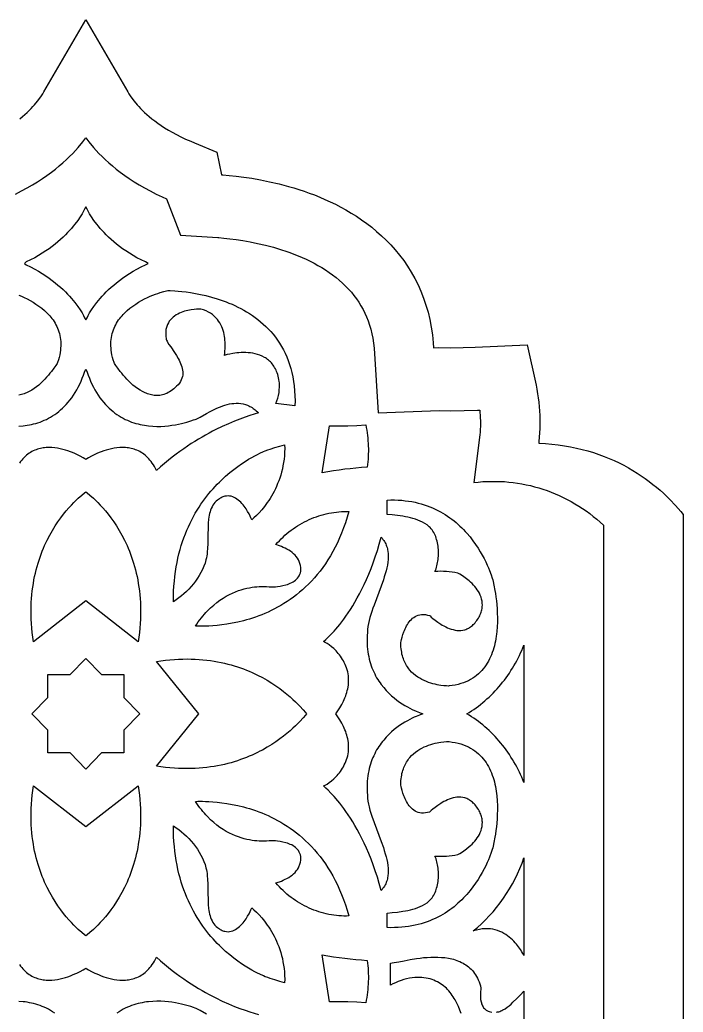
# Model space of a CAD drawing. Extents: x -75 to 75, y -200 to 200.
# Drawn here: x -8.3 to 75, y 75.5 to 200 of the extents above; entities that cross this region are included whole.
import ezdxf

# ---------------------------------------------------------------- set-up
doc = ezdxf.new("R2010")
doc.units = 0
doc.layers.add('LAYER_1', color=18, linetype='CONTINUOUS')
doc.layers.add('LAYER_10', color=140, linetype='CONTINUOUS')

msp = doc.modelspace()

# ---------------------------------------------------------------- linework, layer by layer
at = {"layer": 'LAYER_1'}
for points in [[(-7.71, 169.43), (-7.47, 169.26), (-6.93, 168.99), (-6.42, 168.72), (-5.94, 168.45), (-5.47, 168.16), (-5.03, 167.88), (-4.62, 167.59), (-4.22, 167.3), (-3.85, 167.01), (-3.5, 166.72), (-3.16, 166.43), (-2.85, 166.14), (-2.56, 165.86), (-2.29, 165.58), (-2.03, 165.3), (-1.79, 165.03), (-1.57, 164.77), (-1.37, 164.52), (-1.01, 164.03), (-0.72, 163.6), (-0.48, 163.21), (-0.29, 162.88), (-0.15, 162.62), (0, 162.33), (0.15, 162.62), (0.29, 162.88), (0.48, 163.21), (0.71, 163.6), (1.01, 164.03), (1.37, 164.52), (1.57, 164.77), (1.79, 165.03), (2.03, 165.3), (2.29, 165.58), (2.56, 165.86), (2.85, 166.14), (3.16, 166.43), (3.5, 166.72), (3.85, 167.01), (4.22, 167.3), (4.62, 167.59), (5.03, 167.88), (5.47, 168.16), (5.94, 168.45), (6.42, 168.72), (6.93, 168.99), (7.47, 169.26), (7.84, 169.43), (7.47, 169.61), (6.93, 169.87), (6.42, 170.14), (5.94, 170.42), (5.47, 170.7), (5.03, 170.99), (4.62, 171.27), (4.22, 171.56), (3.85, 171.86), (3.5, 172.15), (3.16, 172.44), (2.85, 172.72), (2.56, 173.01), (2.29, 173.29), (2.03, 173.56), (1.79, 173.83), (1.57, 174.09), (1.37, 174.35), (1.01, 174.83), (0.71, 175.27), (0.48, 175.65), (0.29, 175.98), (0.15, 176.24), (0, 176.53), (-0.15, 176.24), (-0.29, 175.98), (-0.48, 175.65), (-0.72, 175.27), (-1.01, 174.83), (-1.37, 174.35), (-1.57, 174.09), (-1.79, 173.83), (-2.03, 173.56), (-2.29, 173.29), (-2.56, 173.01), (-2.85, 172.72), (-3.16, 172.44), (-3.5, 172.15), (-3.85, 171.86), (-4.22, 171.56), (-4.62, 171.27), (-5.03, 170.99), (-5.47, 170.7), (-5.94, 170.42), (-6.42, 170.14), (-6.93, 169.87), (-7.47, 169.61)], [(23.87, 151.85), (23.99, 152.18), (24.1, 152.52), (24.18, 152.86), (24.25, 153.21), (24.29, 153.56), (24.32, 153.92), (24.31, 154.27), (24.3, 154.44), (24.28, 154.62), (24.24, 154.85), (24.2, 155.07), (24.15, 155.29), (24.09, 155.49), (24.02, 155.69), (23.95, 155.87), (23.88, 156.05), (23.79, 156.22), (23.7, 156.38), (23.61, 156.53), (23.51, 156.68), (23.41, 156.81), (23.3, 156.94), (23.18, 157.06), (23.06, 157.18), (22.94, 157.28), (22.82, 157.38), (22.69, 157.48), (22.56, 157.56), (22.42, 157.64), (22.14, 157.79), (21.86, 157.91), (21.56, 158.01), (21.27, 158.08), (20.97, 158.15), (20.67, 158.19), (20.37, 158.22), (20.07, 158.23), (19.78, 158.24), (19.49, 158.23), (19.22, 158.21), (18.96, 158.19), (18.71, 158.16), (18.47, 158.13), (18.06, 158.05), (17.73, 157.98), (17.51, 157.92), (17.4, 157.88), (17.45, 158.15), (17.47, 158.41), (17.5, 158.74), (17.5, 159.13), (17.49, 159.56), (17.47, 159.79), (17.45, 160.03), (17.41, 160.27), (17.36, 160.51), (17.31, 160.76), (17.24, 161), (17.15, 161.25), (17.06, 161.49), (16.94, 161.73), (16.82, 161.97), (16.67, 162.19), (16.51, 162.41), (16.32, 162.62), (16.12, 162.82), (15.9, 163), (15.65, 163.17), (15.38, 163.33), (15.09, 163.47), (14.77, 163.59), (14.61, 163.64), (14.43, 163.68), (14.35, 163.69), (14.17, 163.69), (13.91, 163.68), (13.59, 163.66), (13.22, 163.61), (12.82, 163.53), (12.61, 163.48), (12.4, 163.42), (12.18, 163.35), (11.97, 163.27), (11.76, 163.18), (11.55, 163.07), (11.34, 162.96), (11.15, 162.83), (10.97, 162.69), (10.79, 162.53), (10.63, 162.36), (10.48, 162.18), (10.36, 161.97), (10.25, 161.75), (10.16, 161.51), (10.12, 161.39), (10.09, 161.26), (10.06, 161.12), (10.04, 160.98), (10.03, 160.84), (10.03, 160.69), (10.03, 160.53), (10.04, 160.37), (10.05, 160.2), (10.07, 160.03), (10.1, 159.93), (10.14, 159.81), (10.2, 159.69), (10.27, 159.55), (10.44, 159.27), (10.65, 158.96), (11.12, 158.26), (11.37, 157.88), (11.6, 157.49), (11.71, 157.29), (11.81, 157.09), (11.9, 156.89), (11.98, 156.68), (12.05, 156.47), (12.1, 156.26), (12.14, 156.05), (12.16, 155.84), (12.17, 155.63), (12.16, 155.42), (12.12, 155.22), (12.06, 155.01), (11.98, 154.8), (11.87, 154.6), (11.74, 154.4), (11.58, 154.2), (11.4, 154.01), (11.23, 153.84), (11.05, 153.69), (10.87, 153.55), (10.7, 153.42), (10.52, 153.31), (10.34, 153.21), (10.17, 153.12), (9.99, 153.05), (9.81, 152.99), (9.64, 152.94), (9.46, 152.9), (9.29, 152.87), (9.11, 152.86), (8.94, 152.85), (8.76, 152.85), (8.59, 152.87), (8.42, 152.89), (8.25, 152.92), (8.08, 152.96), (7.92, 153.01), (7.75, 153.06), (7.59, 153.13), (7.43, 153.2), (7.11, 153.35), (6.8, 153.53), (6.49, 153.73), (6.2, 153.95), (5.92, 154.17), (5.65, 154.41), (5.39, 154.66), (5.15, 154.9), (4.92, 155.15), (4.7, 155.4), (4.5, 155.64), (4.32, 155.87), (4, 156.29), (3.77, 156.63), (3.61, 156.88), (3.55, 157), (3.44, 157.32), (3.36, 157.63), (3.28, 157.94), (3.23, 158.24), (3.18, 158.53), (3.16, 158.81), (3.14, 159.09), (3.14, 159.36), (3.15, 159.63), (3.18, 159.89), (3.21, 160.14), (3.26, 160.39), (3.32, 160.63), (3.38, 160.86), (3.46, 161.09), (3.55, 161.31), (3.65, 161.52), (3.75, 161.73), (3.87, 161.94), (3.99, 162.14), (4.12, 162.33), (4.25, 162.51), (4.4, 162.69), (4.54, 162.87), (4.7, 163.04), (4.86, 163.2), (5.02, 163.36), (5.19, 163.52), (5.54, 163.81), (5.89, 164.08), (6.26, 164.33), (6.63, 164.56), (7, 164.77), (7.37, 164.97), (7.74, 165.14), (8.09, 165.3), (8.43, 165.44), (8.75, 165.57), (9.05, 165.67), (9.33, 165.77), (9.8, 165.91), (10.13, 165.99), (10.29, 166.02), (10.59, 166.02), (11.19, 165.99), (11.6, 165.96), (12.06, 165.92), (12.58, 165.86), (13.15, 165.78), (13.75, 165.67), (14.4, 165.55), (15.08, 165.39), (15.78, 165.21), (16.5, 164.99), (16.86, 164.87), (17.23, 164.74), (17.6, 164.6), (17.97, 164.46), (18.35, 164.3), (18.72, 164.13), (19.09, 163.95), (19.46, 163.76), (19.83, 163.56), (20.19, 163.35), (20.55, 163.13), (20.91, 162.89), (21.26, 162.64), (21.6, 162.38), (21.94, 162.11), (22.27, 161.82), (22.59, 161.52), (22.91, 161.21), (23.21, 160.88), (23.51, 160.54), (23.79, 160.18), (24.06, 159.81), (24.32, 159.42), (24.57, 159.02), (24.8, 158.6), (25.02, 158.16), (25.22, 157.71), (25.41, 157.24), (25.58, 156.75), (25.73, 156.25), (25.87, 155.72), (25.99, 155.18), (26.08, 154.62), (26.16, 154.05), (26.21, 153.45), (26.25, 152.83), (26.26, 152.2), (26.25, 151.54)], [(30.59, 149.06), (31.73, 149.05), (32.87, 149.06), (34.01, 149.1), (35.15, 149.16), (35.21, 148.83), (35.27, 148.51), (35.32, 148.18), (35.36, 147.85), (35.39, 147.52), (35.42, 147.18), (35.45, 146.85), (35.46, 146.52), (35.47, 146.18), (35.47, 145.85), (35.46, 145.51), (35.45, 145.18), (35.43, 144.85), (35.41, 144.52), (35.37, 144.19), (35.33, 143.86), (34.62, 143.8), (33.91, 143.74), (33.2, 143.67), (32.5, 143.59), (31.79, 143.49), (31.08, 143.39), (30.38, 143.28), (29.67, 143.16)], [(11, 127.64), (11.02, 128.29), (11.05, 128.93), (11.11, 129.55), (11.17, 130.15), (11.25, 130.75), (11.34, 131.33), (11.45, 131.89), (11.56, 132.45), (11.69, 132.99), (11.83, 133.51), (11.98, 134.02), (12.15, 134.52), (12.32, 135.01), (12.5, 135.48), (12.68, 135.95), (12.88, 136.39), (13.09, 136.83), (13.3, 137.25), (13.52, 137.67), (13.74, 138.07), (13.97, 138.46), (14.21, 138.83), (14.45, 139.2), (14.7, 139.55), (14.95, 139.89), (15.2, 140.22), (15.45, 140.54), (15.71, 140.85), (15.97, 141.15), (16.24, 141.44), (16.5, 141.72), (16.76, 141.99), (17.02, 142.24), (17.55, 142.73), (18.07, 143.17), (18.58, 143.58), (19.07, 143.95), (19.55, 144.29), (20.01, 144.59), (20.44, 144.85), (20.85, 145.09), (21.22, 145.29), (21.55, 145.46), (21.84, 145.6), (22.29, 145.81), (22.53, 145.9), (22.83, 146.02), (23.13, 146.12), (23.74, 146.31), (24.35, 146.49), (24.96, 146.67), (24.97, 146.2), (24.95, 145.75), (24.93, 145.3), (24.88, 144.87), (24.82, 144.45), (24.75, 144.03), (24.67, 143.63), (24.57, 143.24), (24.46, 142.86), (24.34, 142.49), (24.22, 142.13), (24.08, 141.79), (23.94, 141.45), (23.79, 141.13), (23.63, 140.82), (23.47, 140.51), (23.3, 140.22), (23.13, 139.94), (22.96, 139.68), (22.78, 139.42), (22.61, 139.18), (22.43, 138.94), (22.08, 138.51), (21.74, 138.13), (21.41, 137.79), (21.1, 137.5), (20.82, 137.26), (20.8, 137.33), (20.73, 137.49), (20.63, 137.72), (20.49, 137.99), (20.31, 138.3), (20.11, 138.63), (19.99, 138.8), (19.87, 138.97), (19.74, 139.14), (19.6, 139.3), (19.45, 139.45), (19.3, 139.6), (19.14, 139.73), (18.97, 139.86), (18.8, 139.97), (18.62, 140.07), (18.44, 140.14), (18.25, 140.2), (18.05, 140.24), (17.85, 140.25), (17.64, 140.24), (17.43, 140.2), (17.32, 140.17), (17.21, 140.13), (17.1, 140.09), (16.99, 140.03), (16.88, 139.97), (16.77, 139.9), (16.53, 139.73), (16.36, 139.59), (16.21, 139.43), (16.07, 139.26), (15.95, 139.08), (15.84, 138.89), (15.75, 138.69), (15.67, 138.48), (15.59, 138.27), (15.53, 138.05), (15.48, 137.82), (15.44, 137.58), (15.41, 137.34), (15.36, 136.85), (15.34, 136.34), (15.33, 135.29), (15.32, 134.76), (15.32, 134.23), (15.29, 133.71), (15.25, 133.2), (15.22, 132.95), (15.18, 132.71), (15.14, 132.47), (15.08, 132.24), (14.96, 131.83), (14.81, 131.43), (14.64, 131.03), (14.45, 130.65), (14.24, 130.27), (14.01, 129.91), (13.77, 129.55), (13.5, 129.21), (13.23, 128.88), (12.94, 128.56), (12.63, 128.26), (12.32, 127.97), (12, 127.7), (11.67, 127.44), (11.33, 127.2), (10.99, 126.97)], [(-6.66, 122.54), (-6.73, 123.11), (-6.79, 123.67), (-6.83, 124.23), (-6.86, 124.77), (-6.87, 125.31), (-6.87, 125.84), (-6.87, 126.35), (-6.85, 126.86), (-6.82, 127.36), (-6.77, 127.84), (-6.72, 128.32), (-6.66, 128.79), (-6.59, 129.25), (-6.51, 129.7), (-6.43, 130.14), (-6.33, 130.57), (-6.23, 130.99), (-6.12, 131.4), (-6, 131.8), (-5.87, 132.2), (-5.74, 132.58), (-5.61, 132.96), (-5.47, 133.32), (-5.32, 133.68), (-5.17, 134.02), (-5.01, 134.36), (-4.85, 134.69), (-4.53, 135.32), (-4.19, 135.92), (-3.84, 136.48), (-3.5, 137), (-3.15, 137.49), (-2.8, 137.95), (-2.46, 138.37), (-2.13, 138.76), (-1.81, 139.11), (-1.5, 139.43), (-1.22, 139.71), (-0.95, 139.96), (-0.5, 140.36), (-0.18, 140.64), (0, 140.78), (0.18, 140.64), (0.5, 140.36), (0.95, 139.96), (1.22, 139.71), (1.5, 139.43), (1.81, 139.11), (2.13, 138.76), (2.46, 138.37), (2.8, 137.95), (3.15, 137.49), (3.5, 137), (3.84, 136.48), (4.19, 135.92), (4.53, 135.32), (4.85, 134.69), (5.01, 134.36), (5.17, 134.02), (5.32, 133.68), (5.47, 133.32), (5.61, 132.96), (5.74, 132.58), (5.87, 132.2), (6, 131.8), (6.12, 131.4), (6.23, 130.99), (6.33, 130.57), (6.43, 130.14), (6.51, 129.7), (6.59, 129.25), (6.66, 128.79), (6.72, 128.32), (6.77, 127.84), (6.82, 127.36), (6.85, 126.86), (6.87, 126.35), (6.87, 125.84), (6.87, 125.31), (6.86, 124.77), (6.83, 124.23), (6.79, 123.67), (6.73, 123.11), (6.66, 122.54), (6.58, 121.95), (0, 127.07), (-6.58, 121.95)], [(45.27, 116.4), (44.95, 116.42), (44.55, 116.47), (44.33, 116.51), (44.09, 116.55), (43.84, 116.61), (43.58, 116.68), (43.31, 116.75), (43.03, 116.84), (42.76, 116.95), (42.48, 117.07), (42.2, 117.2), (41.93, 117.36), (41.66, 117.52), (41.39, 117.71), (41.14, 117.92), (40.9, 118.15), (40.67, 118.4), (40.56, 118.53), (40.46, 118.67), (40.36, 118.82), (40.26, 118.97), (40.17, 119.13), (40.08, 119.29), (40, 119.46), (39.93, 119.63), (39.86, 119.82), (39.8, 120.01), (39.74, 120.2), (39.69, 120.41), (39.65, 120.62), (39.61, 120.83), (39.58, 121.06), (39.56, 121.29), (39.55, 121.53), (39.55, 121.78), (39.56, 121.85), (39.58, 122.01), (39.63, 122.24), (39.7, 122.52), (39.79, 122.85), (39.92, 123.2), (39.99, 123.38), (40.07, 123.56), (40.16, 123.75), (40.25, 123.93), (40.36, 124.11), (40.47, 124.28), (40.59, 124.45), (40.72, 124.6), (40.87, 124.75), (41.02, 124.89), (41.18, 125.01), (41.35, 125.12), (41.53, 125.21), (41.73, 125.28), (41.93, 125.33), (42.15, 125.36), (42.38, 125.37), (42.62, 125.35), (42.88, 125.3), (43.14, 125.23), (43.22, 125.18), (43.37, 125.05), (43.58, 124.87), (43.86, 124.66), (44.18, 124.41), (44.55, 124.17), (44.75, 124.04), (44.96, 123.93), (45.18, 123.81), (45.4, 123.71), (45.63, 123.62), (45.86, 123.53), (46.1, 123.47), (46.35, 123.41), (46.59, 123.38), (46.84, 123.37), (47.08, 123.37), (47.33, 123.41), (47.57, 123.46), (47.7, 123.5), (47.82, 123.55), (47.94, 123.6), (48.06, 123.66), (48.18, 123.73), (48.29, 123.81), (48.41, 123.9), (48.53, 123.99), (48.64, 124.1), (48.75, 124.21), (48.86, 124.33), (48.97, 124.47), (49.08, 124.61), (49.18, 124.76), (49.28, 124.91), (49.37, 125.07), (49.45, 125.22), (49.52, 125.37), (49.58, 125.52), (49.63, 125.67), (49.68, 125.81), (49.71, 125.96), (49.74, 126.1), (49.76, 126.24), (49.77, 126.38), (49.78, 126.52), (49.77, 126.79), (49.74, 127.05), (49.69, 127.31), (49.61, 127.56), (49.52, 127.8), (49.4, 128.04), (49.28, 128.26), (49.14, 128.48), (48.99, 128.68), (48.83, 128.88), (48.66, 129.07), (48.49, 129.25), (48.31, 129.42), (48.14, 129.58), (47.79, 129.86), (47.46, 130.1), (47.17, 130.3), (46.94, 130.44), (46.77, 130.53), (46.68, 130.57), (46.33, 130.64), (45.98, 130.7), (45.62, 130.74), (45.26, 130.77), (44.9, 130.78), (44.54, 130.79), (44.18, 130.78), (43.82, 130.77), (43.89, 130.94), (43.96, 131.12), (44.02, 131.3), (44.07, 131.49), (44.12, 131.68), (44.16, 131.88), (44.2, 132.08), (44.22, 132.28), (44.25, 132.49), (44.26, 132.7), (44.27, 132.91), (44.27, 133.12), (44.27, 133.33), (44.26, 133.54), (44.24, 133.75), (44.21, 133.96), (44.18, 134.17), (44.14, 134.37), (44.1, 134.57), (44.04, 134.77), (43.98, 134.96), (43.92, 135.14), (43.84, 135.33), (43.76, 135.5), (43.67, 135.67), (43.57, 135.83), (43.47, 135.98), (43.36, 136.13), (43.24, 136.27), (43.11, 136.39), (42.98, 136.51), (42.84, 136.61), (42.56, 136.79), (42.28, 136.95), (41.98, 137.09), (41.68, 137.21), (41.38, 137.32), (41.07, 137.42), (40.75, 137.5), (40.43, 137.58), (40.11, 137.64), (39.78, 137.69), (39.13, 137.78), (38.47, 137.86), (37.82, 137.93), (37.82, 139.73), (38.3, 139.74), (38.76, 139.74), (39.22, 139.73), (39.66, 139.7), (40.09, 139.65), (40.51, 139.6), (40.93, 139.53), (41.33, 139.45), (41.72, 139.36), (42.1, 139.26), (42.47, 139.14), (42.84, 139.02), (43.19, 138.89), (43.53, 138.74), (43.87, 138.59), (44.19, 138.43), (44.51, 138.26), (44.82, 138.09), (45.12, 137.91), (45.4, 137.72), (45.69, 137.52), (45.96, 137.32), (46.22, 137.12), (46.48, 136.9), (46.72, 136.69), (46.96, 136.47), (47.19, 136.25), (47.42, 136.02), (47.63, 135.79), (47.84, 135.57), (48.23, 135.1), (48.6, 134.63), (48.93, 134.17), (49.24, 133.7), (49.52, 133.25), (49.77, 132.81), (50, 132.38), (50.2, 131.97), (50.38, 131.58), (50.54, 131.22), (50.67, 130.89), (50.88, 130.33), (51.02, 129.93), (51.08, 129.72), (51.13, 129.51), (51.23, 129.05), (51.35, 128.4), (51.42, 128), (51.48, 127.57), (51.54, 127.1), (51.59, 126.61), (51.63, 126.08), (51.65, 125.54), (51.67, 124.97), (51.66, 124.4), (51.64, 123.81), (51.59, 123.22), (51.56, 122.92), (51.52, 122.63), (51.47, 122.33), (51.42, 122.04), (51.36, 121.74), (51.29, 121.45), (51.21, 121.17), (51.12, 120.88), (51.03, 120.6), (50.92, 120.32), (50.81, 120.05), (50.68, 119.79), (50.55, 119.53), (50.4, 119.27), (50.25, 119.03), (50.08, 118.79), (49.9, 118.56), (49.71, 118.33), (49.51, 118.12), (49.29, 117.92), (49.06, 117.72), (48.82, 117.54), (48.57, 117.37), (48.3, 117.21), (48.02, 117.06), (47.72, 116.92), (47.41, 116.8), (47.08, 116.69), (46.74, 116.59), (46.38, 116.51), (46, 116.45), (45.61, 116.4), (45.5, 116.39)], [(14.05, 123.89), (13.75, 123.9), (13.94, 124.17), (14.12, 124.43), (14.31, 124.69), (14.5, 124.93), (14.69, 125.16), (14.88, 125.39), (15.07, 125.6), (15.26, 125.81), (15.66, 126.2), (16.05, 126.55), (16.44, 126.88), (16.84, 127.17), (17.23, 127.43), (17.63, 127.67), (18.02, 127.88), (18.4, 128.06), (18.78, 128.22), (19.15, 128.36), (19.52, 128.48), (19.87, 128.58), (20.22, 128.67), (20.55, 128.73), (20.87, 128.79), (21.18, 128.83), (21.47, 128.86), (21.75, 128.87), (22.25, 128.89), (22.67, 128.88), (23, 128.86), (23.23, 128.84), (23.35, 128.83), (23.58, 128.84), (23.8, 128.85), (24.08, 128.88), (24.4, 128.93), (24.75, 128.99), (25.12, 129.09), (25.3, 129.15), (25.48, 129.21), (25.66, 129.28), (25.84, 129.37), (26.01, 129.46), (26.17, 129.56), (26.32, 129.68), (26.46, 129.8), (26.58, 129.94), (26.7, 130.08), (26.79, 130.24), (26.87, 130.42), (26.93, 130.61), (26.97, 130.81), (26.99, 131.03), (26.98, 131.26), (26.94, 131.51), (26.88, 131.77), (26.84, 131.89), (26.8, 132), (26.69, 132.22), (26.57, 132.43), (26.42, 132.63), (26.26, 132.81), (26.08, 132.98), (25.89, 133.14), (25.68, 133.3), (25.47, 133.43), (25.25, 133.56), (25.02, 133.68), (24.79, 133.79), (24.56, 133.89), (24.33, 133.99), (23.87, 134.14), (24.08, 134.39), (24.3, 134.63), (24.52, 134.86), (24.76, 135.09), (25, 135.31), (25.25, 135.53), (25.5, 135.74), (25.76, 135.94), (26.03, 136.13), (26.3, 136.32), (26.58, 136.5), (26.86, 136.67), (27.15, 136.83), (27.44, 136.99), (27.73, 137.14), (28.03, 137.28), (28.33, 137.41), (28.64, 137.53), (28.94, 137.64), (29.25, 137.75), (29.56, 137.85), (29.88, 137.93), (30.19, 138.01), (30.5, 138.08), (30.82, 138.14), (31.14, 138.19), (31.45, 138.23), (31.77, 138.26), (32.08, 138.28), (32.4, 138.29), (32.71, 138.29), (33.02, 138.28), (32.81, 137.57), (32.59, 136.89), (32.36, 136.23), (32.11, 135.59), (31.86, 134.97), (31.58, 134.38), (31.3, 133.81), (31.01, 133.26), (30.7, 132.73), (30.39, 132.22), (30.07, 131.73), (29.74, 131.26), (29.4, 130.81), (29.05, 130.38), (28.69, 129.96), (28.33, 129.57), (27.97, 129.19), (27.59, 128.83), (27.22, 128.48), (26.83, 128.15), (26.45, 127.84), (26.06, 127.54), (25.66, 127.26), (25.27, 126.99), (24.87, 126.74), (24.47, 126.5), (24.08, 126.28), (23.68, 126.07), (23.28, 125.87), (22.88, 125.68), (22.49, 125.51), (22.09, 125.34), (21.7, 125.19), (21.31, 125.05), (20.93, 124.92), (20.55, 124.8), (20.17, 124.69), (19.8, 124.59), (19.08, 124.41), (18.38, 124.27), (17.71, 124.15), (17.09, 124.06), (16.5, 123.99), (15.95, 123.95), (15.46, 123.91), (15.02, 123.9), (14.63, 123.89)], [(36.84, 91.6), (36.6, 92.42), (36.34, 93.2), (36.07, 93.96), (35.8, 94.68), (35.52, 95.37), (35.24, 96.03), (34.95, 96.66), (34.66, 97.26), (34.37, 97.83), (34.08, 98.37), (33.79, 98.88), (33.5, 99.36), (33.21, 99.81), (32.93, 100.24), (32.65, 100.64), (32.38, 101.02), (32.12, 101.37), (31.87, 101.69), (31.62, 101.99), (31.16, 102.52), (30.76, 102.96), (30.41, 103.3), (30.14, 103.57), (29.83, 103.85), (30.05, 103.95), (30.29, 104.09), (30.55, 104.27), (30.83, 104.48), (31.12, 104.73), (31.41, 105.02), (31.55, 105.17), (31.69, 105.33), (31.83, 105.51), (31.97, 105.68), (32.1, 105.87), (32.22, 106.07), (32.34, 106.27), (32.45, 106.48), (32.55, 106.7), (32.65, 106.92), (32.73, 107.15), (32.81, 107.39), (32.87, 107.64), (32.92, 107.89), (32.96, 108.15), (32.98, 108.42), (32.99, 108.69), (32.98, 108.97), (32.96, 109.25), (32.92, 109.55), (32.88, 109.78), (32.82, 110), (32.76, 110.23), (32.69, 110.45), (32.62, 110.67), (32.53, 110.89), (32.44, 111.11), (32.34, 111.32), (32.13, 111.74), (31.89, 112.14), (31.64, 112.53), (31.37, 112.9), (31.64, 113.28), (31.89, 113.67), (32.13, 114.07), (32.34, 114.49), (32.44, 114.7), (32.53, 114.92), (32.62, 115.14), (32.69, 115.36), (32.76, 115.58), (32.82, 115.81), (32.88, 116.03), (32.92, 116.26), (32.96, 116.55), (32.98, 116.84), (32.99, 117.12), (32.98, 117.39), (32.96, 117.66), (32.92, 117.92), (32.87, 118.17), (32.81, 118.42), (32.73, 118.66), (32.65, 118.89), (32.55, 119.11), (32.45, 119.33), (32.34, 119.54), (32.22, 119.74), (32.1, 119.94), (31.97, 120.13), (31.83, 120.3), (31.69, 120.48), (31.55, 120.64), (31.41, 120.79), (31.12, 121.08), (30.83, 121.33), (30.55, 121.54), (30.29, 121.72), (30.05, 121.86), (29.83, 121.96), (30.14, 122.24), (30.41, 122.51), (30.76, 122.85), (31.16, 123.29), (31.39, 123.54), (31.62, 123.82), (31.87, 124.12), (32.12, 124.44), (32.38, 124.79), (32.65, 125.16), (32.93, 125.57), (33.21, 125.99), (33.5, 126.45), (33.79, 126.93), (34.08, 127.44), (34.37, 127.98), (34.66, 128.55), (34.95, 129.15), (35.24, 129.78), (35.52, 130.44), (35.8, 131.13), (36.07, 131.85), (36.34, 132.61), (36.6, 133.39), (36.84, 134.21), (37.08, 135.07), (37.2, 134.94), (37.3, 134.8), (37.4, 134.66), (37.49, 134.52), (37.57, 134.38), (37.64, 134.23), (37.71, 134.09), (37.76, 133.93), (37.81, 133.78), (37.85, 133.62), (37.89, 133.47), (37.91, 133.3), (37.95, 132.97), (37.96, 132.64), (37.94, 132.29), (37.91, 131.94), (37.85, 131.58), (37.78, 131.21), (37.69, 130.84), (37.59, 130.46), (37.47, 130.08), (37.35, 129.7), (37.07, 128.92), (36.77, 128.13), (36.47, 127.34), (36.18, 126.54), (36.04, 126.15), (35.9, 125.76), (35.78, 125.37), (35.67, 124.98), (35.57, 124.6), (35.49, 124.23), (35.42, 123.85), (35.37, 123.49), (35.34, 123.11), (35.31, 122.74), (35.3, 122.38), (35.3, 122.02), (35.31, 121.68), (35.33, 121.34), (35.36, 121.02), (35.4, 120.69), (35.45, 120.38), (35.51, 120.08), (35.58, 119.78), (35.65, 119.49), (35.74, 119.21), (35.83, 118.94), (35.92, 118.67), (36.03, 118.41), (36.14, 118.16), (36.26, 117.91), (36.38, 117.67), (36.51, 117.44), (36.65, 117.22), (36.79, 117), (36.93, 116.79), (37.08, 116.59), (37.39, 116.2), (37.71, 115.83), (38.04, 115.49), (38.37, 115.18), (38.71, 114.89), (39.05, 114.62), (39.39, 114.38), (39.72, 114.15), (40.05, 113.95), (40.36, 113.77), (40.66, 113.6), (40.95, 113.46), (41.46, 113.23), (41.88, 113.06), (42.17, 112.95), (42.32, 112.9), (42.17, 112.86), (41.88, 112.75), (41.46, 112.58), (41.22, 112.48), (40.95, 112.35), (40.66, 112.21), (40.36, 112.04), (40.05, 111.86), (39.72, 111.66), (39.39, 111.43), (39.05, 111.19), (38.71, 110.92), (38.37, 110.63), (38.04, 110.31), (37.71, 109.98), (37.39, 109.61), (37.23, 109.42), (37.08, 109.22), (36.93, 109.02), (36.79, 108.81), (36.65, 108.59), (36.51, 108.37), (36.38, 108.14), (36.26, 107.9), (36.14, 107.65), (36.03, 107.4), (35.92, 107.14), (35.83, 106.87), (35.74, 106.6), (35.65, 106.32), (35.58, 106.03), (35.51, 105.73), (35.45, 105.43), (35.4, 105.11), (35.36, 104.79), (35.33, 104.47), (35.31, 104.13), (35.3, 103.79), (35.3, 103.43), (35.31, 103.07), (35.34, 102.7), (35.37, 102.32), (35.42, 101.96), (35.49, 101.58), (35.57, 101.21), (35.67, 100.82), (35.78, 100.44), (35.9, 100.05), (36.18, 99.27), (36.47, 98.47), (36.77, 97.68), (37.07, 96.89), (37.35, 96.11), (37.47, 95.73), (37.59, 95.35), (37.69, 94.97), (37.78, 94.6), (37.85, 94.23), (37.91, 93.87), (37.94, 93.52), (37.96, 93.17), (37.95, 92.83), (37.93, 92.67), (37.91, 92.51), (37.89, 92.34), (37.85, 92.19), (37.81, 92.03), (37.76, 91.87), (37.71, 91.72), (37.64, 91.57), (37.57, 91.43), (37.49, 91.29), (37.4, 91.15), (37.3, 91.01), (37.2, 90.87), (37.08, 90.74)], [(55, 104.28), (54.87, 104.61), (54.73, 104.94), (54.58, 105.27), (54.43, 105.6), (54.27, 105.92), (54.1, 106.24), (53.93, 106.55), (53.75, 106.87), (53.56, 107.18), (53.37, 107.48), (53.17, 107.79), (52.96, 108.08), (52.75, 108.38), (52.54, 108.67), (52.31, 108.95), (52.09, 109.23), (51.85, 109.51), (51.62, 109.78), (51.37, 110.04), (51.13, 110.3), (50.88, 110.55), (50.62, 110.8), (50.36, 111.04), (50.09, 111.27), (49.82, 111.5), (49.55, 111.72), (49.28, 111.94), (49, 112.15), (48.71, 112.35), (48.43, 112.54), (48.14, 112.73), (47.84, 112.9), (48.14, 113.08), (48.43, 113.27), (48.71, 113.46), (49, 113.66), (49.28, 113.87), (49.55, 114.09), (49.82, 114.31), (50.09, 114.54), (50.36, 114.77), (50.62, 115.01), (50.88, 115.26), (51.13, 115.51), (51.37, 115.77), (51.62, 116.03), (51.85, 116.3), (52.09, 116.58), (52.31, 116.86), (52.54, 117.14), (52.75, 117.43), (52.96, 117.73), (53.17, 118.02), (53.37, 118.33), (53.56, 118.63), (53.75, 118.94), (53.93, 119.25), (54.1, 119.57), (54.27, 119.89), (54.43, 120.21), (54.58, 120.54), (54.73, 120.87), (54.87, 121.2), (55, 121.53)], [(-1.98, 107.99), (-4.79, 107.99), (-4.79, 110.87), (-6.78, 112.9), (-4.79, 114.94), (-4.79, 117.82), (-1.98, 117.82), (0, 119.86), (1.98, 117.82), (4.79, 117.82), (4.79, 114.94), (6.78, 112.9), (4.79, 110.87), (4.79, 107.99), (1.98, 107.99), (0, 105.95)], [(12.18, 106.03), (11.65, 106.05), (11.11, 106.07), (10.56, 106.12), (10, 106.17), (9.43, 106.24), (8.86, 106.33), (14.19, 112.9), (8.86, 119.48), (9.43, 119.57), (10, 119.64), (10.56, 119.69), (11.11, 119.74), (11.65, 119.76), (12.18, 119.78), (12.7, 119.79), (13.22, 119.78), (13.72, 119.76), (14.21, 119.73), (14.7, 119.69), (15.17, 119.64), (15.64, 119.58), (16.09, 119.51), (16.54, 119.43), (16.98, 119.34), (17.41, 119.25), (17.83, 119.15), (18.24, 119.04), (18.64, 118.92), (19.04, 118.79), (19.42, 118.66), (19.79, 118.53), (20.16, 118.39), (20.52, 118.24), (20.87, 118.09), (21.21, 117.93), (21.54, 117.77), (22.17, 117.45), (22.77, 117.11), (23.33, 116.76), (23.86, 116.41), (24.36, 116.06), (24.82, 115.72), (25.25, 115.37), (25.64, 115.04), (26, 114.72), (26.32, 114.42), (26.61, 114.13), (26.87, 113.86), (27.28, 113.41), (27.57, 113.08), (27.72, 112.9), (27.57, 112.73), (27.28, 112.4), (26.87, 111.95), (26.61, 111.68), (26.32, 111.39), (26, 111.09), (25.64, 110.77), (25.25, 110.43), (24.82, 110.09), (24.36, 109.75), (23.86, 109.4), (23.33, 109.05), (22.77, 108.7), (22.17, 108.36), (21.86, 108.2), (21.54, 108.03), (21.21, 107.88), (20.87, 107.72), (20.52, 107.57), (20.16, 107.42), (19.79, 107.28), (19.42, 107.15), (19.04, 107.02), (18.64, 106.89), (18.24, 106.77), (17.83, 106.66), (17.41, 106.56), (16.98, 106.46), (16.54, 106.38), (16.09, 106.3), (15.64, 106.23), (15.17, 106.17), (14.7, 106.12), (14.21, 106.08), (13.72, 106.05), (13.22, 106.03), (12.7, 106.02)], [(37.82, 86.08), (37.82, 87.88), (38.47, 87.95), (39.13, 88.03), (39.78, 88.12), (40.11, 88.17), (40.43, 88.23), (40.75, 88.31), (41.07, 88.39), (41.38, 88.49), (41.68, 88.6), (41.98, 88.72), (42.28, 88.86), (42.56, 89.02), (42.84, 89.2), (42.98, 89.3), (43.11, 89.42), (43.24, 89.54), (43.36, 89.68), (43.47, 89.82), (43.57, 89.98), (43.67, 90.14), (43.76, 90.31), (43.84, 90.48), (43.92, 90.67), (43.98, 90.85), (44.04, 91.04), (44.1, 91.24), (44.14, 91.44), (44.18, 91.64), (44.21, 91.85), (44.24, 92.06), (44.26, 92.27), (44.27, 92.48), (44.27, 92.69), (44.27, 92.9), (44.26, 93.11), (44.25, 93.32), (44.22, 93.53), (44.2, 93.73), (44.16, 93.93), (44.12, 94.13), (44.07, 94.32), (44.02, 94.51), (43.96, 94.69), (43.89, 94.87), (43.82, 95.04), (44.18, 95.03), (44.54, 95.02), (44.9, 95.03), (45.26, 95.04), (45.62, 95.07), (45.98, 95.11), (46.33, 95.17), (46.68, 95.24), (46.77, 95.28), (46.94, 95.37), (47.17, 95.51), (47.46, 95.71), (47.79, 95.95), (48.14, 96.23), (48.31, 96.39), (48.49, 96.56), (48.66, 96.74), (48.83, 96.93), (48.99, 97.12), (49.14, 97.33), (49.28, 97.55), (49.4, 97.77), (49.52, 98.01), (49.61, 98.25), (49.69, 98.5), (49.74, 98.76), (49.77, 99.02), (49.78, 99.29), (49.77, 99.43), (49.76, 99.57), (49.74, 99.71), (49.71, 99.85), (49.68, 100), (49.63, 100.14), (49.58, 100.29), (49.52, 100.44), (49.45, 100.59), (49.37, 100.74), (49.28, 100.9), (49.18, 101.05), (49.08, 101.2), (48.97, 101.34), (48.86, 101.48), (48.75, 101.6), (48.64, 101.71), (48.53, 101.82), (48.41, 101.91), (48.29, 102), (48.18, 102.08), (48.06, 102.14), (47.94, 102.21), (47.82, 102.26), (47.7, 102.31), (47.57, 102.35), (47.33, 102.4), (47.08, 102.44), (46.84, 102.44), (46.59, 102.43), (46.35, 102.4), (46.1, 102.34), (45.86, 102.28), (45.63, 102.19), (45.4, 102.1), (45.18, 102), (44.96, 101.88), (44.75, 101.77), (44.55, 101.64), (44.18, 101.39), (43.86, 101.15), (43.58, 100.94), (43.37, 100.76), (43.22, 100.63), (43.14, 100.58), (42.88, 100.51), (42.62, 100.46), (42.38, 100.44), (42.15, 100.45), (41.93, 100.48), (41.73, 100.53), (41.53, 100.6), (41.35, 100.69), (41.18, 100.8), (41.02, 100.92), (40.87, 101.06), (40.72, 101.21), (40.59, 101.36), (40.47, 101.53), (40.36, 101.7), (40.25, 101.88), (40.16, 102.06), (40.07, 102.25), (39.99, 102.43), (39.92, 102.61), (39.79, 102.96), (39.7, 103.29), (39.63, 103.57), (39.58, 103.8), (39.56, 103.96), (39.55, 104.03), (39.55, 104.28), (39.56, 104.52), (39.58, 104.75), (39.61, 104.98), (39.65, 105.19), (39.69, 105.4), (39.74, 105.61), (39.8, 105.8), (39.86, 105.99), (39.93, 106.18), (40, 106.35), (40.08, 106.52), (40.17, 106.68), (40.26, 106.84), (40.36, 106.99), (40.46, 107.14), (40.56, 107.28), (40.67, 107.41), (40.9, 107.66), (41.14, 107.89), (41.39, 108.1), (41.66, 108.28), (41.93, 108.45), (42.2, 108.61), (42.48, 108.74), (42.76, 108.86), (43.03, 108.97), (43.31, 109.06), (43.58, 109.13), (43.84, 109.2), (44.09, 109.26), (44.33, 109.3), (44.55, 109.34), (44.95, 109.38), (45.27, 109.41), (45.5, 109.41), (45.61, 109.41), (46, 109.36), (46.38, 109.3), (46.74, 109.22), (47.08, 109.12), (47.41, 109.01), (47.72, 108.89), (48.02, 108.75), (48.3, 108.6), (48.57, 108.44), (48.82, 108.27), (49.06, 108.09), (49.29, 107.89), (49.51, 107.69), (49.71, 107.47), (49.9, 107.25), (50.08, 107.02), (50.25, 106.78), (50.4, 106.54), (50.55, 106.28), (50.68, 106.02), (50.81, 105.76), (50.92, 105.48), (51.03, 105.21), (51.12, 104.93), (51.21, 104.64), (51.29, 104.36), (51.36, 104.07), (51.42, 103.77), (51.47, 103.48), (51.52, 103.18), (51.56, 102.89), (51.59, 102.59), (51.64, 102), (51.66, 101.41), (51.67, 100.84), (51.65, 100.27), (51.63, 99.73), (51.59, 99.2), (51.54, 98.71), (51.48, 98.24), (51.42, 97.81), (51.35, 97.41), (51.23, 96.75), (51.13, 96.3), (51.08, 96.09), (51.02, 95.88), (50.88, 95.48), (50.67, 94.92), (50.54, 94.59), (50.38, 94.23), (50.2, 93.84), (50, 93.43), (49.77, 93), (49.52, 92.56), (49.24, 92.1), (48.93, 91.64), (48.6, 91.18), (48.23, 90.71), (47.84, 90.24), (47.63, 90.01), (47.42, 89.79), (47.19, 89.56), (46.96, 89.34), (46.72, 89.12), (46.48, 88.91), (46.22, 88.69), (45.96, 88.49), (45.69, 88.29), (45.4, 88.09), (45.12, 87.9), (44.82, 87.72), (44.51, 87.55), (44.19, 87.38), (43.87, 87.22), (43.53, 87.07), (43.19, 86.92), (42.84, 86.79), (42.47, 86.67), (42.1, 86.55), (41.72, 86.45), (41.33, 86.36), (40.93, 86.28), (40.51, 86.21), (40.09, 86.15), (39.66, 86.11), (39.22, 86.08), (38.76, 86.07), (38.3, 86.06)], [(-0.18, 85.17), (-0.5, 85.45), (-0.95, 85.85), (-1.22, 86.1), (-1.5, 86.38), (-1.81, 86.7), (-2.13, 87.05), (-2.46, 87.44), (-2.8, 87.86), (-3.15, 88.32), (-3.5, 88.8), (-3.84, 89.33), (-4.19, 89.89), (-4.53, 90.49), (-4.85, 91.12), (-5.01, 91.45), (-5.17, 91.78), (-5.32, 92.13), (-5.47, 92.49), (-5.61, 92.85), (-5.74, 93.23), (-5.87, 93.61), (-6, 94.01), (-6.12, 94.41), (-6.23, 94.82), (-6.33, 95.24), (-6.43, 95.67), (-6.51, 96.11), (-6.59, 96.56), (-6.66, 97.02), (-6.72, 97.49), (-6.77, 97.97), (-6.82, 98.45), (-6.85, 98.95), (-6.87, 99.46), (-6.87, 99.97), (-6.87, 100.5), (-6.86, 101.03), (-6.83, 101.58), (-6.79, 102.14), (-6.73, 102.7), (-6.66, 103.27), (-6.58, 103.86), (0, 98.74), (6.58, 103.86), (6.66, 103.27), (6.73, 102.7), (6.79, 102.14), (6.83, 101.58), (6.86, 101.03), (6.87, 100.5), (6.87, 99.97), (6.87, 99.46), (6.85, 98.95), (6.82, 98.45), (6.77, 97.97), (6.72, 97.49), (6.66, 97.02), (6.59, 96.56), (6.51, 96.11), (6.43, 95.67), (6.33, 95.24), (6.23, 94.82), (6.12, 94.41), (6, 94.01), (5.87, 93.61), (5.74, 93.23), (5.61, 92.85), (5.47, 92.49), (5.32, 92.13), (5.17, 91.78), (5.01, 91.45), (4.85, 91.12), (4.53, 90.49), (4.19, 89.89), (3.84, 89.33), (3.5, 88.8), (3.15, 88.32), (2.8, 87.86), (2.46, 87.44), (2.13, 87.05), (1.81, 86.7), (1.5, 86.38), (1.22, 86.1), (0.95, 85.85), (0.5, 85.45), (0.18, 85.17), (0, 85.03)], [(32.08, 87.53), (31.77, 87.55), (31.45, 87.58), (31.14, 87.62), (30.82, 87.67), (30.5, 87.73), (30.19, 87.8), (29.88, 87.88), (29.56, 87.96), (29.25, 88.06), (28.94, 88.17), (28.64, 88.28), (28.33, 88.4), (28.03, 88.53), (27.73, 88.67), (27.44, 88.82), (27.15, 88.98), (26.86, 89.14), (26.58, 89.31), (26.3, 89.49), (26.03, 89.68), (25.76, 89.87), (25.5, 90.07), (25.25, 90.28), (25, 90.5), (24.76, 90.72), (24.52, 90.95), (24.3, 91.18), (24.08, 91.42), (23.87, 91.67), (24.33, 91.82), (24.56, 91.92), (24.79, 92.02), (25.02, 92.13), (25.25, 92.25), (25.47, 92.37), (25.68, 92.51), (25.89, 92.66), (26.08, 92.83), (26.26, 93), (26.42, 93.18), (26.57, 93.38), (26.69, 93.59), (26.8, 93.81), (26.84, 93.92), (26.88, 94.04), (26.94, 94.3), (26.98, 94.55), (26.99, 94.78), (26.97, 95), (26.93, 95.2), (26.87, 95.39), (26.79, 95.56), (26.7, 95.73), (26.58, 95.87), (26.46, 96.01), (26.32, 96.13), (26.17, 96.25), (26.01, 96.35), (25.84, 96.44), (25.66, 96.52), (25.48, 96.6), (25.3, 96.66), (25.12, 96.72), (24.75, 96.81), (24.4, 96.88), (24.08, 96.93), (23.8, 96.96), (23.58, 96.97), (23.35, 96.98), (23.23, 96.97), (23, 96.95), (22.67, 96.93), (22.25, 96.92), (21.75, 96.93), (21.47, 96.95), (21.18, 96.98), (20.87, 97.02), (20.55, 97.08), (20.22, 97.14), (19.87, 97.23), (19.52, 97.33), (19.15, 97.45), (18.78, 97.59), (18.4, 97.75), (18.02, 97.93), (17.63, 98.14), (17.23, 98.38), (16.84, 98.64), (16.44, 98.93), (16.05, 99.26), (15.66, 99.61), (15.26, 100), (15.07, 100.21), (14.88, 100.42), (14.69, 100.65), (14.5, 100.88), (14.31, 101.12), (14.12, 101.38), (13.94, 101.64), (13.75, 101.91), (14.05, 101.92), (14.63, 101.92), (15.02, 101.91), (15.46, 101.9), (15.95, 101.86), (16.5, 101.82), (17.09, 101.75), (17.71, 101.66), (18.38, 101.54), (19.08, 101.4), (19.8, 101.22), (20.17, 101.12), (20.55, 101.01), (20.93, 100.89), (21.31, 100.76), (21.7, 100.62), (22.09, 100.47), (22.49, 100.3), (22.88, 100.13), (23.28, 99.94), (23.68, 99.74), (24.08, 99.53), (24.47, 99.31), (24.87, 99.07), (25.27, 98.81), (25.66, 98.55), (26.06, 98.27), (26.45, 97.97), (26.83, 97.66), (27.22, 97.33), (27.59, 96.98), (27.97, 96.62), (28.33, 96.24), (28.69, 95.85), (29.05, 95.43), (29.4, 95), (29.74, 94.55), (30.07, 94.08), (30.39, 93.59), (30.7, 93.08), (31.01, 92.55), (31.3, 92), (31.58, 91.43), (31.86, 90.83), (32.11, 90.22), (32.36, 89.58), (32.59, 88.92), (32.81, 88.24), (33.02, 87.53), (32.71, 87.52), (32.4, 87.52)], [(24.35, 79.32), (23.74, 79.5), (23.13, 79.69), (22.83, 79.79), (22.53, 79.9), (22.29, 80), (21.84, 80.21), (21.55, 80.35), (21.22, 80.52), (20.85, 80.72), (20.44, 80.96), (20.01, 81.22), (19.55, 81.52), (19.07, 81.86), (18.58, 82.23), (18.07, 82.64), (17.55, 83.08), (17.02, 83.57), (16.76, 83.82), (16.5, 84.09), (16.24, 84.37), (15.97, 84.66), (15.71, 84.96), (15.45, 85.26), (15.2, 85.58), (14.95, 85.92), (14.7, 86.26), (14.45, 86.61), (14.21, 86.98), (13.97, 87.35), (13.74, 87.74), (13.52, 88.14), (13.3, 88.55), (13.09, 88.98), (12.88, 89.42), (12.68, 89.86), (12.5, 90.33), (12.32, 90.8), (12.15, 91.29), (11.98, 91.79), (11.83, 92.3), (11.69, 92.82), (11.56, 93.36), (11.45, 93.92), (11.34, 94.48), (11.25, 95.06), (11.17, 95.65), (11.11, 96.26), (11.05, 96.88), (11.02, 97.52), (11, 98.17), (10.99, 98.84), (11.33, 98.61), (11.67, 98.37), (12, 98.11), (12.32, 97.84), (12.63, 97.55), (12.94, 97.25), (13.23, 96.93), (13.5, 96.6), (13.77, 96.26), (14.01, 95.9), (14.24, 95.54), (14.45, 95.16), (14.64, 94.78), (14.81, 94.38), (14.96, 93.98), (15.08, 93.57), (15.14, 93.34), (15.18, 93.1), (15.22, 92.86), (15.25, 92.61), (15.29, 92.1), (15.32, 91.58), (15.32, 91.05), (15.33, 90.52), (15.34, 89.47), (15.36, 88.96), (15.41, 88.47), (15.44, 88.23), (15.48, 87.99), (15.53, 87.76), (15.59, 87.54), (15.67, 87.33), (15.75, 87.12), (15.84, 86.92), (15.95, 86.73), (16.07, 86.55), (16.21, 86.38), (16.36, 86.22), (16.53, 86.08), (16.77, 85.91), (16.88, 85.84), (16.99, 85.78), (17.1, 85.72), (17.21, 85.68), (17.32, 85.64), (17.43, 85.61), (17.64, 85.57), (17.85, 85.56), (18.05, 85.57), (18.25, 85.61), (18.44, 85.67), (18.62, 85.74), (18.8, 85.84), (18.97, 85.95), (19.14, 86.07), (19.3, 86.21), (19.45, 86.36), (19.6, 86.51), (19.74, 86.67), (19.87, 86.84), (19.99, 87.01), (20.11, 87.18), (20.31, 87.51), (20.49, 87.82), (20.63, 88.09), (20.73, 88.32), (20.8, 88.48), (20.82, 88.55), (21.1, 88.31), (21.41, 88.02), (21.74, 87.68), (22.08, 87.3), (22.43, 86.87), (22.61, 86.63), (22.78, 86.39), (22.96, 86.13), (23.13, 85.87), (23.3, 85.59), (23.47, 85.3), (23.63, 84.99), (23.79, 84.68), (23.94, 84.36), (24.08, 84.02), (24.22, 83.68), (24.34, 83.32), (24.46, 82.95), (24.57, 82.57), (24.67, 82.18), (24.75, 81.78), (24.82, 81.36), (24.88, 80.94), (24.93, 80.51), (24.95, 80.06), (24.97, 79.61), (24.96, 79.14)], [(55, 82.55), (54.87, 82.81), (54.74, 83.04), (54.56, 83.33), (54.33, 83.66), (54.06, 84), (53.9, 84.18), (53.74, 84.36), (53.56, 84.54), (53.37, 84.71), (53.16, 84.88), (52.95, 85.05), (52.72, 85.2), (52.48, 85.35), (52.23, 85.48), (51.96, 85.6), (51.69, 85.7), (51.4, 85.79), (51.1, 85.86), (50.78, 85.91), (50.46, 85.93), (50.12, 85.93), (49.77, 85.9), (49.4, 85.85), (49.03, 85.77), (48.83, 85.71), (48.64, 85.65), (49.16, 86.09), (49.67, 86.55), (50.17, 87.04), (50.65, 87.55), (51.12, 88.07), (51.57, 88.61), (52, 89.17), (52.42, 89.75), (52.81, 90.34), (53.19, 90.95), (53.55, 91.57), (53.88, 92.2), (54.2, 92.84), (54.49, 93.49), (54.76, 94.15), (55, 94.82)], [(34.01, 76.71), (32.87, 76.75), (31.73, 76.76), (30.59, 76.75), (29.67, 82.65), (30.38, 82.53), (31.08, 82.42), (31.79, 82.32), (32.5, 82.22), (33.2, 82.14), (33.91, 82.07), (34.62, 82.01), (35.33, 81.95), (35.37, 81.62), (35.41, 81.29), (35.43, 80.96), (35.45, 80.63), (35.46, 80.3), (35.47, 79.96), (35.47, 79.63), (35.46, 79.29), (35.45, 78.96), (35.42, 78.63), (35.39, 78.29), (35.36, 77.96), (35.32, 77.63), (35.27, 77.3), (35.21, 76.98), (35.15, 76.65)]]:
    msp.add_lwpolyline(points, close=True, dxfattribs=at)
for points in [[(-8.43, 165.44), (-8.09, 165.3), (-7.74, 165.14), (-7.37, 164.97), (-7, 164.77), (-6.63, 164.56), (-6.26, 164.33), (-5.89, 164.08), (-5.54, 163.81), (-5.19, 163.52), (-5.02, 163.36), (-4.86, 163.2), (-4.7, 163.04), (-4.54, 162.87), (-4.4, 162.69), (-4.25, 162.51), (-4.12, 162.33), (-3.99, 162.14), (-3.87, 161.94), (-3.75, 161.73), (-3.65, 161.52), (-3.55, 161.31), (-3.46, 161.09), (-3.38, 160.86), (-3.32, 160.63), (-3.26, 160.39), (-3.21, 160.14), (-3.18, 159.89), (-3.15, 159.63), (-3.14, 159.36), (-3.14, 159.09), (-3.16, 158.81), (-3.19, 158.53), (-3.23, 158.24), (-3.28, 157.94), (-3.36, 157.63), (-3.44, 157.32), (-3.55, 157), (-3.61, 156.88), (-3.77, 156.63), (-4, 156.29), (-4.32, 155.87), (-4.5, 155.64), (-4.7, 155.4), (-4.92, 155.15), (-5.15, 154.9), (-5.39, 154.66), (-5.65, 154.41), (-5.92, 154.17), (-6.2, 153.95), (-6.49, 153.73), (-6.8, 153.53), (-7.11, 153.35), (-7.43, 153.2), (-7.59, 153.13), (-7.75, 153.06), (-7.92, 153.01), (-8.08, 152.96), (-8.25, 152.92), (-8.42, 152.89)], [(-8.4, 149), (-7.88, 149.04), (-7.62, 149.07), (-7.35, 149.11), (-7.09, 149.16), (-6.82, 149.21), (-6.55, 149.28), (-6.29, 149.35), (-6.02, 149.43), (-5.75, 149.52), (-5.48, 149.62), (-5.22, 149.74), (-4.95, 149.86), (-4.69, 149.99), (-4.43, 150.14), (-4.17, 150.29), (-3.91, 150.46), (-3.66, 150.64), (-3.41, 150.84), (-3.16, 151.04), (-2.92, 151.26), (-2.68, 151.5), (-2.45, 151.74), (-2.22, 152.01), (-1.99, 152.28), (-1.77, 152.58), (-1.56, 152.89), (-1.35, 153.21), (-1.15, 153.55), (-0.96, 153.91), (-0.77, 154.28), (-0.59, 154.67), (-0.44, 155.04), (-0.3, 155.42), (-0.16, 155.79), (0, 156.17), (0.16, 155.79), (0.3, 155.42), (0.44, 155.04), (0.59, 154.67), (0.77, 154.28), (0.96, 153.91), (1.15, 153.55), (1.35, 153.21), (1.56, 152.89), (1.77, 152.58), (1.99, 152.28), (2.22, 152.01), (2.45, 151.74), (2.68, 151.5), (2.92, 151.26), (3.16, 151.04), (3.41, 150.84), (3.66, 150.64), (3.91, 150.46), (4.17, 150.29), (4.43, 150.14), (4.69, 149.99), (4.95, 149.86), (5.22, 149.74), (5.48, 149.62), (5.75, 149.52), (6.02, 149.43), (6.29, 149.35), (6.55, 149.28), (6.82, 149.21), (7.09, 149.16), (7.35, 149.11), (7.62, 149.07), (7.88, 149.04), (8.4, 149), (8.91, 148.98), (9.41, 148.98), (9.9, 149.01), (10.36, 149.05), (10.81, 149.11), (11.24, 149.17), (11.64, 149.25), (12.01, 149.33), (12.35, 149.42), (12.66, 149.5), (13.18, 149.66), (13.53, 149.78), (13.71, 149.85), (13.85, 149.9), (14, 149.98), (14.34, 150.15), (15.15, 150.61), (15.62, 150.86), (16.11, 151.11), (16.37, 151.23), (16.64, 151.35), (16.91, 151.45), (17.18, 151.55), (17.46, 151.64), (17.74, 151.72), (18.02, 151.79), (18.31, 151.84), (18.6, 151.87), (18.89, 151.88), (19.17, 151.88), (19.46, 151.85), (19.75, 151.8), (20.03, 151.72), (20.31, 151.62), (20.45, 151.56), (20.59, 151.49), (20.73, 151.42), (20.87, 151.33), (21, 151.24), (21.14, 151.14), (21.27, 151.04), (21.4, 150.92), (21.53, 150.79), (21.66, 150.66), (20.6, 150.33), (19.99, 150.12), (19.34, 149.89), (18.65, 149.62), (17.91, 149.31), (17.13, 148.96), (16.32, 148.57), (15.9, 148.36), (15.48, 148.13), (15.04, 147.89), (14.6, 147.64), (14.16, 147.38), (13.7, 147.1), (13.24, 146.81), (12.77, 146.5), (12.3, 146.18), (11.82, 145.84), (11.34, 145.48), (10.85, 145.11), (10.36, 144.73), (9.87, 144.32), (9.37, 143.9), (8.86, 143.46), (8.74, 143.71), (8.61, 143.94), (8.48, 144.16), (8.34, 144.37), (8.2, 144.57), (8.05, 144.75), (7.9, 144.92), (7.75, 145.08), (7.59, 145.23), (7.43, 145.37), (7.27, 145.5), (7.11, 145.61), (6.94, 145.72), (6.77, 145.82), (6.6, 145.91), (6.42, 145.98), (6.25, 146.05), (6.07, 146.11), (5.89, 146.17), (5.71, 146.21), (5.53, 146.25), (5.35, 146.28), (5.17, 146.3), (4.99, 146.32), (4.63, 146.33), (4.27, 146.32), (3.91, 146.29), (3.56, 146.24), (3.22, 146.17), (2.88, 146.09), (2.56, 146), (2.24, 145.9), (1.94, 145.79), (1.66, 145.68), (1.39, 145.56), (1.14, 145.45), (0.7, 145.23), (0.35, 145.04), (0.12, 144.9), (0, 144.83), (-0.12, 144.9), (-0.35, 145.04), (-0.7, 145.23), (-1.14, 145.45), (-1.39, 145.56), (-1.66, 145.68), (-1.94, 145.79), (-2.24, 145.9), (-2.56, 146), (-2.88, 146.09), (-3.22, 146.17), (-3.56, 146.24), (-3.91, 146.29), (-4.27, 146.32), (-4.63, 146.33), (-4.99, 146.32), (-5.17, 146.3), (-5.35, 146.28), (-5.53, 146.25), (-5.71, 146.21), (-5.89, 146.17), (-6.07, 146.11), (-6.25, 146.05), (-6.42, 145.98), (-6.6, 145.91), (-6.77, 145.82), (-6.94, 145.72), (-7.11, 145.61), (-7.27, 145.5), (-7.43, 145.37), (-7.59, 145.23), (-7.75, 145.08), (-7.9, 144.92), (-8.05, 144.75), (-8.2, 144.57), (-8.34, 144.37)], [(-8.34, 81.44), (-8.2, 81.24), (-8.05, 81.06), (-7.9, 80.89), (-7.75, 80.73), (-7.59, 80.58), (-7.43, 80.44), (-7.27, 80.31), (-7.11, 80.2), (-6.94, 80.09), (-6.77, 79.99), (-6.6, 79.9), (-6.42, 79.83), (-6.25, 79.76), (-6.07, 79.69), (-5.89, 79.64), (-5.71, 79.6), (-5.53, 79.56), (-5.35, 79.53), (-5.17, 79.51), (-4.99, 79.49), (-4.63, 79.48), (-4.27, 79.49), (-3.91, 79.52), (-3.56, 79.57), (-3.22, 79.64), (-2.88, 79.72), (-2.56, 79.81), (-2.24, 79.91), (-1.94, 80.02), (-1.66, 80.13), (-1.39, 80.25), (-1.14, 80.36), (-0.7, 80.58), (-0.35, 80.77), (-0.12, 80.91), (0, 80.98), (0.12, 80.91), (0.35, 80.77), (0.7, 80.58), (1.14, 80.36), (1.39, 80.25), (1.66, 80.13), (1.94, 80.02), (2.24, 79.91), (2.56, 79.81), (2.88, 79.72), (3.22, 79.64), (3.56, 79.57), (3.91, 79.52), (4.27, 79.49), (4.63, 79.48), (4.99, 79.49), (5.17, 79.51), (5.35, 79.53), (5.53, 79.56), (5.71, 79.6), (5.89, 79.64), (6.07, 79.69), (6.25, 79.76), (6.42, 79.83), (6.6, 79.9), (6.77, 79.99), (6.94, 80.09), (7.11, 80.2), (7.27, 80.31), (7.43, 80.44), (7.59, 80.58), (7.75, 80.73), (7.9, 80.89), (8.05, 81.06), (8.2, 81.24), (8.34, 81.44), (8.48, 81.65), (8.61, 81.87), (8.74, 82.1), (8.86, 82.35), (9.37, 81.91), (9.87, 81.49), (10.36, 81.08), (10.85, 80.7), (11.34, 80.33), (11.82, 79.97), (12.3, 79.63), (12.77, 79.31), (13.24, 79), (13.7, 78.71), (14.16, 78.43), (14.6, 78.17), (15.04, 77.92), (15.48, 77.68), (15.9, 77.45), (16.32, 77.24), (17.13, 76.85), (17.91, 76.5), (18.65, 76.19), (19.34, 75.92), (19.99, 75.69), (20.6, 75.48), (21.66, 75.15)], [(47.1, 75.3), (46.95, 75.73), (46.78, 76.16), (46.59, 76.58), (46.37, 76.99), (46.25, 77.19), (46.13, 77.38), (46, 77.57), (45.86, 77.76), (45.72, 77.94), (45.57, 78.12), (45.42, 78.29), (45.26, 78.45), (45.09, 78.61), (44.91, 78.75), (44.73, 78.9), (44.54, 79.03), (44.34, 79.15), (44.13, 79.27), (43.91, 79.37), (43.69, 79.47), (43.46, 79.55), (43.22, 79.63), (42.97, 79.69), (42.71, 79.74), (42.45, 79.78), (42.17, 79.8), (41.89, 79.82), (41.59, 79.81), (41.29, 79.8), (40.97, 79.77), (40.62, 79.72), (40.27, 79.64), (39.92, 79.54), (39.57, 79.43), (39.23, 79.3), (38.89, 79.15), (38.56, 79), (38.23, 78.83), (38.23, 81.61), (38.45, 81.64), (38.7, 81.68), (39.28, 81.79), (39.96, 81.92), (40.71, 82.06), (41.53, 82.19), (41.96, 82.25), (42.4, 82.3), (42.84, 82.33), (43.29, 82.36), (43.74, 82.37), (44.19, 82.36), (44.64, 82.34), (45.08, 82.3), (45.52, 82.23), (45.95, 82.14), (46.16, 82.09), (46.37, 82.03), (46.57, 81.96), (46.77, 81.88), (46.97, 81.8), (47.16, 81.71), (47.35, 81.61), (47.53, 81.5), (47.71, 81.39), (47.88, 81.27), (48.05, 81.13), (48.21, 80.99), (48.37, 80.84), (48.52, 80.68), (48.66, 80.51), (48.8, 80.33), (48.93, 80.14), (49.05, 79.93), (49.16, 79.72), (49.27, 79.5), (49.37, 79.26), (49.45, 79.01), (49.53, 78.75), (49.6, 78.48), (49.6, 78.43), (49.59, 78.33), (49.55, 78), (49.54, 77.79), (49.53, 77.55), (49.54, 77.29), (49.56, 77.03), (49.61, 76.76), (49.65, 76.63), (49.69, 76.5), (49.74, 76.37), (49.79, 76.25), (49.86, 76.13), (49.94, 76.02), (50.03, 75.92), (50.13, 75.82), (50.24, 75.73), (50.36, 75.65), (50.49, 75.58), (50.64, 75.53), (50.8, 75.48), (50.98, 75.45)], [(51.55, 75.46), (51.69, 75.48), (51.83, 75.52), (51.96, 75.56), (52.1, 75.61), (52.23, 75.67), (52.36, 75.74), (52.63, 75.89), (52.88, 76.07), (53.13, 76.27), (53.38, 76.48), (53.62, 76.7), (54.09, 77.17), (54.55, 77.64), (55, 78.08), (55, 62.31)], [(-3.91, 75.35), (-4.17, 75.52), (-4.43, 75.67), (-4.69, 75.82), (-4.95, 75.95), (-5.22, 76.07), (-5.48, 76.19), (-5.75, 76.29), (-6.02, 76.38), (-6.29, 76.46), (-6.55, 76.53), (-6.82, 76.6), (-7.09, 76.65), (-7.35, 76.7), (-7.62, 76.74), (-7.88, 76.77), (-8.4, 76.81)], [(15.15, 75.2), (14.34, 75.66), (14, 75.83), (13.85, 75.9), (13.71, 75.96), (13.53, 76.03), (13.18, 76.15), (12.66, 76.31), (12.35, 76.39), (12.01, 76.48), (11.64, 76.56), (11.24, 76.64), (10.81, 76.7), (10.36, 76.76), (9.9, 76.8), (9.41, 76.83), (8.91, 76.83), (8.4, 76.81), (7.88, 76.77), (7.62, 76.74), (7.35, 76.7), (7.09, 76.65), (6.82, 76.6), (6.55, 76.53), (6.29, 76.46), (6.02, 76.38), (5.75, 76.29), (5.48, 76.19), (5.22, 76.07), (4.95, 75.95), (4.69, 75.82), (4.43, 75.67), (4.17, 75.52), (3.91, 75.35)]]:
    msp.add_lwpolyline(points, dxfattribs=at)
at = {"layer": 'LAYER_10'}
for points in [[(-8.3, 187.59), (-7.97, 187.86), (-7.66, 188.13), (-7.37, 188.39), (-7.11, 188.64), (-6.86, 188.89), (-6.64, 189.13), (-6.45, 189.33), (-6.08, 189.78), (-5.79, 190.15), (-5.57, 190.47), (-5.4, 190.73), (-5.26, 190.97), (0, 200), (5.26, 190.97), (5.4, 190.73), (5.57, 190.47), (5.79, 190.15), (6.08, 189.78), (6.45, 189.33), (6.64, 189.13), (6.86, 188.89), (7.11, 188.64), (7.37, 188.39), (7.66, 188.13), (7.97, 187.86), (8.3, 187.59), (8.66, 187.31), (9.04, 187.03), (9.45, 186.74), (9.89, 186.46), (10.36, 186.17), (10.85, 185.89), (11.38, 185.6), (11.94, 185.32), (12.53, 185.04), (13.17, 184.76), (13.64, 184.56), (16.45, 183.4), (17.01, 180.56), (17.21, 180.55), (18, 180.48), (18.87, 180.39), (19.83, 180.27), (20.85, 180.11), (21.93, 179.92), (23.07, 179.69), (24.26, 179.42), (25.46, 179.1), (26.12, 178.91), (26.75, 178.71), (27.4, 178.49), (28.04, 178.26), (28.7, 178.02), (29.36, 177.75), (30.02, 177.47), (30.68, 177.17), (31.34, 176.85), (32, 176.51), (32.66, 176.14), (33.32, 175.75), (33.97, 175.34), (34.62, 174.91), (35.26, 174.45), (35.89, 173.96), (36.51, 173.45), (37.12, 172.91), (37.72, 172.34), (38.29, 171.75), (38.85, 171.12), (39.39, 170.46), (39.91, 169.78), (40.4, 169.07), (40.86, 168.32), (41.29, 167.55), (41.7, 166.75), (42.07, 165.93), (42.4, 165.08), (42.7, 164.2), (42.96, 163.3), (43.18, 162.38), (43.37, 161.44), (43.51, 160.47), (43.61, 159.48), (43.65, 158.84), (44.24, 158.86), (45.82, 158.85), (47.35, 158.86), (48.88, 158.91), (55.42, 159.22), (56.52, 154.16), (56.62, 153.63), (56.71, 153.08), (56.79, 152.54), (56.86, 152), (56.91, 151.45), (56.95, 150.91), (56.98, 150.36), (56.99, 149.81), (57, 149.27), (56.99, 148.72), (56.96, 148.17), (56.93, 147.63), (56.88, 147.08), (56.86, 146.88), (57.72, 146.83), (58.52, 146.76), (59.31, 146.67), (60.08, 146.55), (60.84, 146.42), (61.58, 146.26), (62.3, 146.09), (63.02, 145.9), (63.71, 145.69), (64.39, 145.46), (65.05, 145.21), (65.7, 144.95), (66.33, 144.68), (66.94, 144.39), (67.53, 144.09), (68.11, 143.78), (68.66, 143.45), (69.2, 143.12), (69.73, 142.78), (70.23, 142.43), (70.72, 142.07), (71.19, 141.7), (71.65, 141.33), (72.08, 140.96), (72.51, 140.58), (72.91, 140.2), (73.32, 139.8), (74.03, 139.05), (74.7, 138.28), (74.99, 137.93), (74.98, 0)], [(-8.81, 178.14), (-8.08, 178.52), (-7.37, 178.9), (-6.7, 179.28), (-6.06, 179.68), (-5.46, 180.07), (-4.88, 180.47), (-4.33, 180.87), (-3.82, 181.27), (-3.33, 181.67), (-2.87, 182.07), (-2.43, 182.46), (-2.03, 182.85), (-1.65, 183.24), (-1.3, 183.61), (-0.96, 183.99), (-0.38, 184.68), (0, 185.18), (0.38, 184.68), (0.96, 183.99), (1.29, 183.61), (1.65, 183.24), (2.03, 182.85), (2.43, 182.46), (2.87, 182.07), (3.33, 181.67), (3.81, 181.27), (4.33, 180.87), (4.88, 180.47), (5.46, 180.07), (6.06, 179.68), (6.7, 179.28), (7.37, 178.9), (8.07, 178.52), (8.81, 178.14), (9.58, 177.78), (10.11, 177.55), (11.89, 172.98), (16.55, 172.67), (16.68, 172.67), (17.33, 172.61), (18.06, 172.53), (18.86, 172.43), (19.71, 172.3), (20.62, 172.14), (21.57, 171.95), (22.55, 171.72), (23.56, 171.45), (24.07, 171.31), (24.58, 171.15), (25.1, 170.98), (25.61, 170.79), (26.12, 170.6), (26.64, 170.39), (27.15, 170.18), (27.65, 169.95), (28.15, 169.7), (28.65, 169.45), (29.13, 169.18), (29.61, 168.9), (30.08, 168.61), (30.53, 168.3), (30.98, 167.98), (31.41, 167.65), (31.82, 167.31), (32.22, 166.95), (32.61, 166.58), (32.98, 166.2), (33.33, 165.81), (33.66, 165.4), (33.97, 164.99), (34.27, 164.56), (34.54, 164.12), (34.8, 163.66), (35.03, 163.2), (35.25, 162.71), (35.45, 162.21), (35.62, 161.7), (35.78, 161.16), (35.91, 160.6), (36.02, 160.03), (36.11, 159.42), (36.18, 158.79), (36.68, 150.67), (44.34, 150.96), (45.82, 150.95), (47.49, 150.96), (49.15, 151.01), (49.45, 151.03), (49.48, 150.74), (49.51, 150.39), (49.52, 150.03), (49.53, 149.68), (49.53, 149.33), (49.53, 148.97), (49.51, 148.62), (49.49, 148.27), (49.46, 147.92), (48.71, 141.93), (49.27, 141.99), (49.82, 142.04), (50.37, 142.07), (50.92, 142.08), (51.47, 142.08), (52.02, 142.07), (52.57, 142.04), (53.12, 141.99), (53.66, 141.93), (54.2, 141.85), (54.74, 141.76), (55.28, 141.66), (55.81, 141.54), (56.34, 141.4), (56.87, 141.25), (57.39, 141.09), (57.91, 140.91), (58.42, 140.72), (58.93, 140.51), (59.44, 140.29), (59.93, 140.05), (60.43, 139.81), (60.92, 139.54), (61.4, 139.27), (61.87, 138.98), (62.34, 138.67), (62.8, 138.36), (63.25, 138.03), (63.7, 137.68), (64.14, 137.33), (64.57, 136.96), (64.99, 136.58), (64.99, 0)]]:
    msp.add_lwpolyline(points, dxfattribs=at)

doc.saveas('drawing.dxf')
